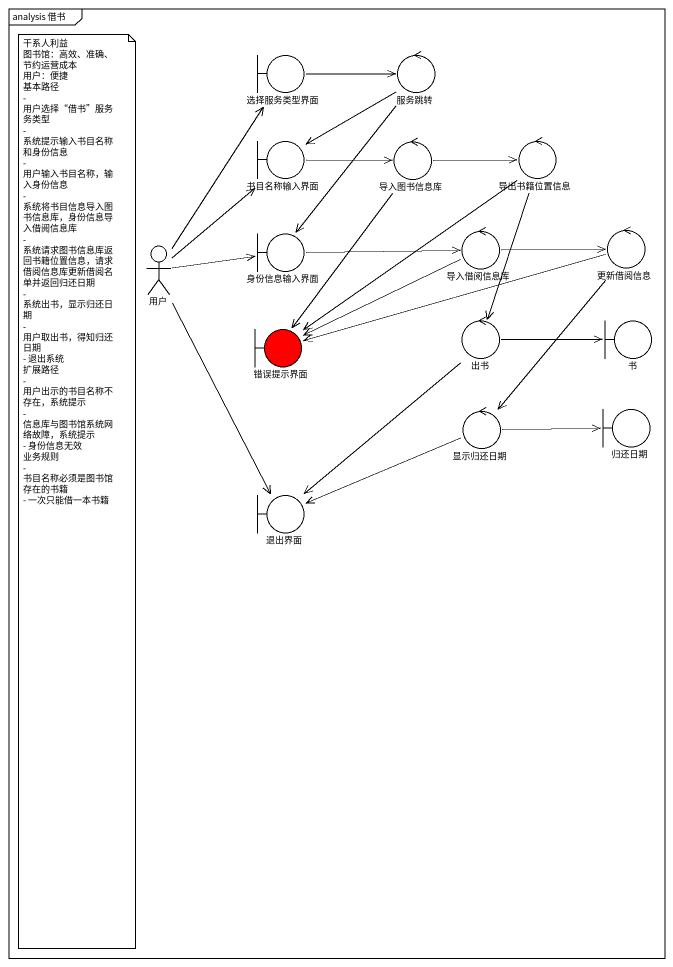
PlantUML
@startuml
mainframe analysis 借书
boundary 选择服务类型界面
control 服务跳转
boundary 书目名称输入界面
control 导入图书信息库
control 导出书籍位置信息
boundary 身份信息输入界面
control 导入借阅信息库
control 更新借阅信息
actor 用户
boundary 错误提示界面 #FF0000
control 出书
boundary 书
control 显示归还日期
boundary 归还日期
boundary 退出界面
选择服务类型界面 -right-> 服务跳转
服务跳转 --> 书目名称输入界面
服务跳转 --> 身份信息输入界面
书目名称输入界面 -right-> 导入图书信息库
导入图书信息库 -right-> 导出书籍位置信息
导入图书信息库 --> 错误提示界面
导出书籍位置信息 --> 错误提示界面
导出书籍位置信息 --> 出书
身份信息输入界面 -right-> 导入借阅信息库
导入借阅信息库 -right-> 更新借阅信息
导入借阅信息库 -left-> 错误提示界面
更新借阅信息 -left-> 错误提示界面
更新借阅信息 --> 显示归还日期
用户 -up-> 选择服务类型界面
用户 -up-> 书目名称输入界面
用户 -right-> 身份信息输入界面
用户 --> 退出界面
出书 -right-> 书
出书 --> 退出界面
显示归还日期 -right-> 归还日期
显示归还日期 -left-> 退出界面
note as N1
  干系人利益
  图书馆：高效、准确、节约运营成本
  用户：便捷
  基本路径
  - 用户选择“借书”服务务类型
  - 系统提示输入书目名称和身份信息
  - 用户输入书目名称，输入身份信息
  - 系统将书目信息导入图书信息库，身份信息导入借阅信息库
  - 系统请求图书信息库返回书籍位置信息，请求借阅信息库更新借阅名单并返回归还日期
  - 系统出书，显示归还日期
  - 用户取出书，得知归还日期
  - 退出系统
  扩展路径
  - 用户出示的书目名称不存在，系统提示
  - 信息库与图书馆系统网络故障，系统提示
  - 身份信息无效
  业务规则
  - 书目名称必须是图书馆存在的书籍
  - 一次只能借一本书籍
end note
@enduml
